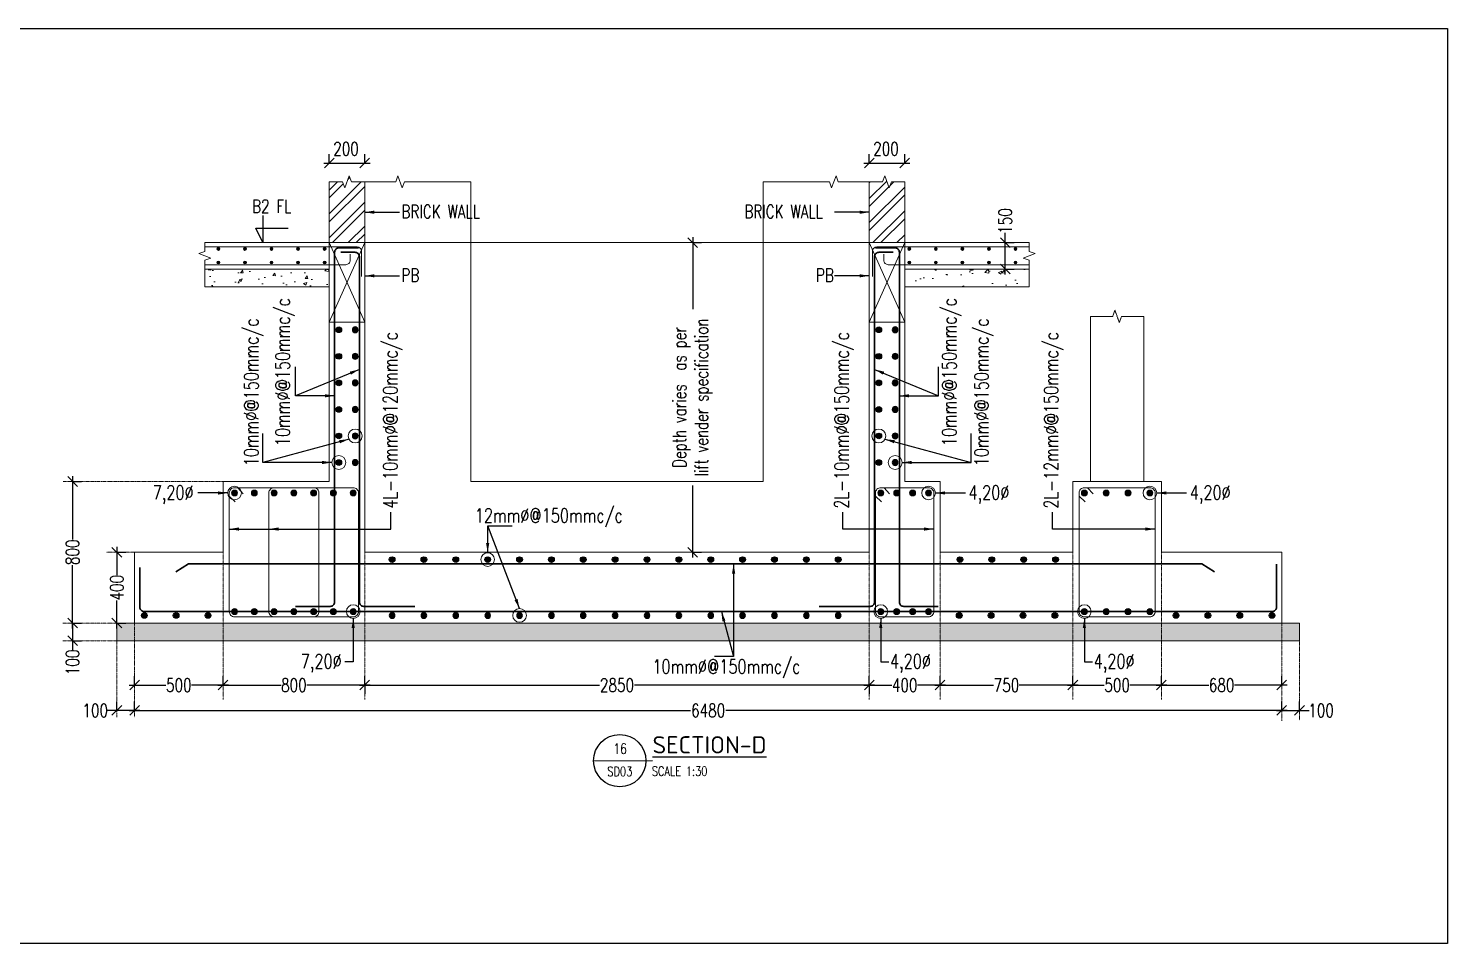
# Model space of a CAD drawing. Header units: millimetres. Extents: x -226110 to 125224, y -84 to 62581.
# Drawn here: x 95725 to 103741, y 22448 to 27619 of the extents above; entities that cross this region are included whole.
import ezdxf
from ezdxf.enums import TextEntityAlignment as Align

# ---------------------------------------------------------------- set-up
doc = ezdxf.new("R2010")
doc.units = ezdxf.units.MM
doc.linetypes.add('CENTER', pattern=[2, 1.25, -0.25, 0.25, -0.25])
doc.linetypes.add('HIDDEN', pattern=[0.375, 0.25, -0.125])
for name, color, linetype, lineweight in [('Geo-BOTM.VERT.DIR', 21, 'Continuous', 30), ('Geo-Dim  Sec & Plan', 250, 'Continuous', 25), ('Geo-Grid L', 250, 'CENTER', 13), ('Geo-Hiden Rein', 156, 'HIDDEN', 5), ('Geo-PCC-PATT', 8, 'Continuous', 9), ('Geo-Rein Bar', 21, 'Continuous', 30), ('Geo-Rein Bar Main', 21, 'Continuous', 30), ('Geo-Rein space B', 234, 'Continuous', 18), ('Geo-Sec Sml', 7, 'Continuous', 25), ('Geo-Section Line', 84, 'Continuous', 18), ('Geo-TEXT', 7, 'Continuous', 30)]:
    doc.layers.add(name, color=color, linetype=linetype, lineweight=lineweight)
doc.layers.add('Geo-Text 100', color=7, linetype='Continuous')
doc.layers.add('GEO-TITTLE HEAD', color=206, linetype='Continuous')
doc.styles.add('Geo T Arial', font='arial.ttf', dxfattribs={"width": 0.75})
doc.styles.add('Geo Txt Narr', font='simplex8.shx')
doc.styles.add('ISCOPEUR', font='isocpeur.ttf')
doc.styles.add('simplex', font='simplex.shx', dxfattribs={"width": 0.75})
doc.styles.get("Standard").update_dxf_attribs({"font": 'arial.ttf'})
doc.dimstyles.new('Geo1-30 Dim 100', dxfattribs={"dimtxt": 75, "dimasz": 55, "dimexe": 50, "dimexo": 0.2, "dimgap": 0.1, "dimtad": 0, "dimdec": 0, "dimdsep": 46, "dimtxsty": 'simplex', "dimblk": 'OBLIQUE', "dimcen": 5, "dimdle": 30, "dimclrd": 252, "dimclre": 252, "dimclrt": 34, "dimadec": 0, "dimazin": 0, "dimtfac": 1, "dimtdec": 0, "dimtmove": 0, "dimatfit": 3, "dimfxl": 100, "dimfxlon": 1, "dimlwd": -1, "dimlwe": -1, "dimarcsym": 0})
pattern_1 = [(50, (39509.65, 15847.42), (182.18467, -15.9391), [19.05, -209.55]), (355, (39509.65, 15847.42), (-35.2434, 191.05685), [15.24, -167.6406]), (100.45144, (39524.84, 15846.1), (146.94125, 175.11775), [16.19, -178.09024]), (46.1842, (39509.65, 15898.22), (271.07904, -42.0423), [28.575, -314.325]), (96.63556, (39532.24, 15894.72), (237.4041, 247.4261), [24.285, -267.1356]), (351.18415, (39509.65, 15898.22), (237.4041, 247.4261), [22.86, -251.4597]), (21, (39535.05, 15885.52), (151.6144, -102.2652), [19.05, -209.55]), (326, (39535.05, 15885.52), (61.80203, 184.18797), [15.24, -167.64]), (71.45144, (39547.69, 15877), (213.4164, 81.92277), [16.19, -178.08994]), (37.5, (39509.65, 15847.424), (3.0886, 84.55504), [0, -165.608, 0, -170.18, 0, -168.275]), (7.5, (39509.65, 15847.42), (66.81966, 100.18057), [0, -97.028, 0, -161.798, 0, -64.135]), (327.5, (39453.01, 15847.424), (135.590595, -5.728744), [0, -63.5, 0, -198.12, 0, -262.89]), (317.5, (39427.61, 15847.42), (148.12918, 25.4265), [0, -82.55, 0, -131.572, 0, -186.69])]
pattern_2 = [(45, (42022.06, 399.46), (-67.35192, 67.35192), []), (45, (42066.96, 399.46), (-67.35192, 67.35192), [])]

# ---------------------------------------------------------------- blocks, each defined once
blk = doc.blocks.new('*U40')
at = {"layer": 'Geo-BOTM.VERT.DIR', "lineweight": 25}
h = blk.add_hatch(color=256, dxfattribs=at)
h.dxf.hatch_style = 1
h.paths.add_polyline_path([(0.08, 0, 1), (-0.08, 0, 1)])
blk.add_circle((0, 0), 0.08, dxfattribs=at)
blk = doc.blocks.new('A$C25b5c20a')
at = {"layer": 'Geo-Hiden Rein', "linetype": 'Continuous'}
h = blk.add_hatch(color=256, dxfattribs=at)
h.dxf.hatch_style = 1
edge = h.paths.add_edge_path()
edge.add_arc((0, 0), 8.11, 0, 360)
blk.add_circle((0, 0), 8.11, dxfattribs=at)
blk = doc.blocks.new('_Oblique')
at = {"color": 0, "linetype": 'ByBlock', "lineweight": -2}
blk.add_line((-0.5, -0.5), (0.5, 0.5), dxfattribs=at)
blk = doc.blocks.new('*D545')
at = {"layer": 'Geo-Dim  Sec & Plan', "color": 252, "linetype": 'Continuous', "transparency": 16777216}
for p, q in [((96294.4, 23909), (96501.9, 23909)), ((96854.4, 23909), (96646.8, 23909))]:
    blk.add_line(p, q, dxfattribs=at)
at = {"layer": 'Geo-Dim  Sec & Plan', "color": 252, "transparency": 16777216}
for p, q in [((96324.4, 23909), (96324.4, 23959)), ((96824.4, 23909), (96824.4, 23959))]:
    blk.add_line(p, q, dxfattribs=at)
at = {"layer": 'Geo-Dim  Sec & Plan', "color": 252, "transparency": 16777216, "xscale": 55, "yscale": 55, "zscale": 55, "rotation": 180}
blk.add_blockref('_Oblique', (96324.4, 23909), dxfattribs=at)
at = {"layer": 'Geo-Dim  Sec & Plan', "color": 252, "transparency": 16777216, "xscale": 55, "yscale": 55, "zscale": 55}
blk.add_blockref('_Oblique', (96824.4, 23909), dxfattribs=at)
at = {"layer": 'Geo-Dim  Sec & Plan', "color": 34, "transparency": 16777216, "insert": (96574.4, 23909), "char_height": 75, "attachment_point": 5, "style": 'simplex'}
blk.add_mtext('500', dxfattribs=at)
blk = doc.blocks.new('*D546')
at = {"layer": 'Geo-Dim  Sec & Plan', "color": 252, "linetype": 'Continuous', "transparency": 16777216}
for p, q in [((97594.4, 23909), (98950.2, 23909)), ((100504.4, 23909), (99148.6, 23909))]:
    blk.add_line(p, q, dxfattribs=at)
at = {"layer": 'Geo-Dim  Sec & Plan', "color": 252, "transparency": 16777216}
for p, q in [((97624.4, 23909), (97624.4, 23859)), ((100474.4, 23909), (100474.4, 23859))]:
    blk.add_line(p, q, dxfattribs=at)
at = {"layer": 'Geo-Dim  Sec & Plan', "color": 252, "transparency": 16777216, "xscale": 55, "yscale": 55, "zscale": 55, "rotation": 180}
blk.add_blockref('_Oblique', (97624.4, 23909), dxfattribs=at)
at = {"layer": 'Geo-Dim  Sec & Plan', "color": 252, "transparency": 16777216, "xscale": 55, "yscale": 55, "zscale": 55}
blk.add_blockref('_Oblique', (100474.4, 23909), dxfattribs=at)
at = {"layer": 'Geo-Dim  Sec & Plan', "color": 34, "transparency": 16777216, "insert": (99049.4, 23909), "char_height": 75, "attachment_point": 5, "style": 'simplex'}
blk.add_mtext('2850', dxfattribs=at)
blk = doc.blocks.new('*D547')
at = {"layer": 'Geo-Dim  Sec & Plan', "color": 252, "linetype": 'Continuous', "transparency": 16777216}
for p, q in [((100844.4, 23909), (101176.9, 23909)), ((101654.4, 23909), (101321.8, 23909))]:
    blk.add_line(p, q, dxfattribs=at)
at = {"layer": 'Geo-Dim  Sec & Plan', "color": 252, "transparency": 16777216}
for p, q in [((100874.4, 23909), (100874.4, 23959)), ((101624.4, 23909), (101624.4, 23959))]:
    blk.add_line(p, q, dxfattribs=at)
at = {"layer": 'Geo-Dim  Sec & Plan', "color": 252, "transparency": 16777216, "xscale": 55, "yscale": 55, "zscale": 55, "rotation": 180}
blk.add_blockref('_Oblique', (100874.4, 23909), dxfattribs=at)
at = {"layer": 'Geo-Dim  Sec & Plan', "color": 252, "transparency": 16777216, "xscale": 55, "yscale": 55, "zscale": 55}
blk.add_blockref('_Oblique', (101624.4, 23909), dxfattribs=at)
at = {"layer": 'Geo-Dim  Sec & Plan', "color": 34, "transparency": 16777216, "insert": (101249.4, 23909), "char_height": 75, "attachment_point": 5, "style": 'simplex'}
blk.add_mtext('750', dxfattribs=at)
blk = doc.blocks.new('*D548')
at = {"layer": 'Geo-Dim  Sec & Plan', "color": 252, "transparency": 16777216}
for p, q in [((96224.4, 23765.7), (96224.4, 23815.7)), ((96324.4, 23765.7), (96324.4, 23815.7))]:
    blk.add_line(p, q, dxfattribs=at)
at = {"layer": 'Geo-Dim  Sec & Plan', "color": 252, "linetype": 'Continuous', "transparency": 16777216}
for p, q in [((96224.4, 23765.7), (96169.4, 23765.7)), ((96354.4, 23765.7), (96224.4, 23765.7))]:
    blk.add_line(p, q, dxfattribs=at)
at = {"layer": 'Geo-Dim  Sec & Plan', "color": 252, "transparency": 16777216, "xscale": 55, "yscale": 55, "zscale": 55, "rotation": 180}
blk.add_blockref('_Oblique', (96224.4, 23765.7), dxfattribs=at)
at = {"layer": 'Geo-Dim  Sec & Plan', "color": 252, "transparency": 16777216, "xscale": 55, "yscale": 55, "zscale": 55}
blk.add_blockref('_Oblique', (96324.4, 23765.7), dxfattribs=at)
at = {"layer": 'Geo-Dim  Sec & Plan', "color": 34, "transparency": 16777216, "insert": (96102.3, 23765.7), "char_height": 75, "attachment_point": 5, "style": 'simplex'}
blk.add_mtext('100', dxfattribs=at)
blk = doc.blocks.new('*D549')
at = {"layer": 'Geo-Dim  Sec & Plan', "color": 252, "transparency": 16777216}
for p, q in [((102804.4, 23765.9), (102804.4, 23815.9)), ((102904.4, 23765.9), (102904.4, 23815.9))]:
    blk.add_line(p, q, dxfattribs=at)
at = {"layer": 'Geo-Dim  Sec & Plan', "color": 252, "linetype": 'Continuous', "transparency": 16777216}
for p, q in [((102774.4, 23765.9), (102904.4, 23765.9)), ((102904.4, 23765.9), (102959.4, 23765.9))]:
    blk.add_line(p, q, dxfattribs=at)
at = {"layer": 'Geo-Dim  Sec & Plan', "color": 252, "transparency": 16777216, "xscale": 55, "yscale": 55, "zscale": 55, "rotation": 180}
blk.add_blockref('_Oblique', (102804.4, 23765.9), dxfattribs=at)
at = {"layer": 'Geo-Dim  Sec & Plan', "color": 252, "transparency": 16777216, "xscale": 55, "yscale": 55, "zscale": 55}
blk.add_blockref('_Oblique', (102904.4, 23765.9), dxfattribs=at)
at = {"layer": 'Geo-Dim  Sec & Plan', "color": 34, "transparency": 16777216, "insert": (103026.4, 23765.9), "char_height": 75, "attachment_point": 5, "style": 'simplex'}
blk.add_mtext('100', dxfattribs=at)
blk = doc.blocks.new('*D550')
at = {"layer": 'Geo-Dim  Sec & Plan', "color": 252, "transparency": 16777216}
for p, q in [((96324.4, 23765.7), (96324.4, 23815.7)), ((102804.4, 23765.7), (102804.4, 23815.7))]:
    blk.add_line(p, q, dxfattribs=at)
at = {"layer": 'Geo-Dim  Sec & Plan', "color": 252, "linetype": 'Continuous', "transparency": 16777216}
for p, q in [((96294.4, 23765.7), (99465.2, 23765.7)), ((102834.4, 23765.7), (99663.6, 23765.7))]:
    blk.add_line(p, q, dxfattribs=at)
at = {"layer": 'Geo-Dim  Sec & Plan', "color": 252, "transparency": 16777216, "xscale": 55, "yscale": 55, "zscale": 55, "rotation": 180}
blk.add_blockref('_Oblique', (96324.4, 23765.7), dxfattribs=at)
at = {"layer": 'Geo-Dim  Sec & Plan', "color": 252, "transparency": 16777216, "xscale": 55, "yscale": 55, "zscale": 55}
blk.add_blockref('_Oblique', (102804.4, 23765.7), dxfattribs=at)
at = {"layer": 'Geo-Dim  Sec & Plan', "color": 34, "transparency": 16777216, "insert": (99564.4, 23765.7), "char_height": 75, "attachment_point": 5, "style": 'simplex'}
blk.add_mtext('6480', dxfattribs=at)
blk = doc.blocks.new('*D551')
at = {"layer": 'Geo-Dim  Sec & Plan', "color": 252, "transparency": 16777216}
for p, q in [((95974.5, 24259.1), (96024.5, 24259.1)), ((95974.5, 24159.1), (96024.5, 24159.1))]:
    blk.add_line(p, q, dxfattribs=at)
at = {"layer": 'Geo-Dim  Sec & Plan', "color": 252, "linetype": 'Continuous', "transparency": 16777216}
for p, q in [((95974.5, 24259.1), (95974.5, 24129.1)), ((95974.5, 24159.1), (95974.5, 24104.1))]:
    blk.add_line(p, q, dxfattribs=at)
at = {"layer": 'Geo-Dim  Sec & Plan', "color": 252, "transparency": 16777216, "xscale": 55, "yscale": 55, "zscale": 55}
for p, rotation in [((95974.5, 24259.1), 90), ((95974.5, 24159.1), 270)]:
    blk.add_blockref('_Oblique', p, dxfattribs=dict(at, rotation=rotation))
at = {"layer": 'Geo-Dim  Sec & Plan', "color": 34, "transparency": 16777216, "insert": (95974.5, 24037), "char_height": 75, "attachment_point": 5, "rotation": 90, "style": 'simplex'}
blk.add_mtext('100', dxfattribs=at)
blk = doc.blocks.new('*D552')
at = {"layer": 'Geo-Dim  Sec & Plan', "color": 252, "linetype": 'Continuous', "transparency": 16777216}
for p, q in [((96224.4, 24689.1), (96224.4, 24531.5)), ((96224.4, 24229.1), (96224.4, 24386.7))]:
    blk.add_line(p, q, dxfattribs=at)
at = {"layer": 'Geo-Dim  Sec & Plan', "color": 252, "transparency": 16777216}
for p, q in [((96224.4, 24659.1), (96274.4, 24659.1)), ((96224.4, 24259.1), (96274.4, 24259.1))]:
    blk.add_line(p, q, dxfattribs=at)
at = {"layer": 'Geo-Dim  Sec & Plan', "color": 252, "transparency": 16777216, "xscale": 55, "yscale": 55, "zscale": 55}
for p, rotation in [((96224.4, 24659.1), 90), ((96224.4, 24259.1), 270)]:
    blk.add_blockref('_Oblique', p, dxfattribs=dict(at, rotation=rotation))
at = {"layer": 'Geo-Dim  Sec & Plan', "color": 34, "transparency": 16777216, "insert": (96224.4, 24459.1), "char_height": 75, "attachment_point": 5, "rotation": 90, "style": 'simplex'}
blk.add_mtext('400', dxfattribs=at)
blk = doc.blocks.new('*D553')
at = {"layer": 'Geo-Dim  Sec & Plan', "color": 252, "linetype": 'Continuous', "transparency": 16777216}
for p, q in [((99477, 26439.1), (99477, 26032.4)), ((99477, 24629.1), (99477, 25035.8))]:
    blk.add_line(p, q, dxfattribs=at)
at = {"layer": 'Geo-Dim  Sec & Plan', "color": 252, "transparency": 16777216}
for p, q in [((99477, 26409.1), (99527, 26409.1)), ((99477, 24659.1), (99527, 24659.1))]:
    blk.add_line(p, q, dxfattribs=at)
at = {"layer": 'Geo-Dim  Sec & Plan', "color": 252, "transparency": 16777216, "xscale": 55, "yscale": 55, "zscale": 55}
for p, rotation in [((99477, 26409.1), 90), ((99477, 24659.1), 270)]:
    blk.add_blockref('_Oblique', p, dxfattribs=dict(at, rotation=rotation))
at = {"layer": 'Geo-Dim  Sec & Plan', "color": 34, "transparency": 16777216, "insert": (99477, 25534.1), "char_height": 75, "attachment_point": 5, "rotation": 90, "style": 'simplex'}
blk.add_mtext('{\\C1;Depth varies  as per\\Plift vender specification}', dxfattribs=at)
blk = doc.blocks.new('*D554')
at = {"layer": 'Geo-Dim  Sec & Plan', "color": 252, "linetype": 'Continuous', "transparency": 16777216}
for p, q in [((96794.4, 23909), (97151.9, 23909)), ((97654.4, 23909), (97296.8, 23909))]:
    blk.add_line(p, q, dxfattribs=at)
at = {"layer": 'Geo-Dim  Sec & Plan', "color": 252, "transparency": 16777216}
for p, q in [((96824.4, 23909), (96824.4, 23959)), ((97624.4, 23909), (97624.4, 23959))]:
    blk.add_line(p, q, dxfattribs=at)
at = {"layer": 'Geo-Dim  Sec & Plan', "color": 252, "transparency": 16777216, "xscale": 55, "yscale": 55, "zscale": 55, "rotation": 180}
blk.add_blockref('_Oblique', (96824.4, 23909), dxfattribs=at)
at = {"layer": 'Geo-Dim  Sec & Plan', "color": 252, "transparency": 16777216, "xscale": 55, "yscale": 55, "zscale": 55}
blk.add_blockref('_Oblique', (97624.4, 23909), dxfattribs=at)
at = {"layer": 'Geo-Dim  Sec & Plan', "color": 34, "transparency": 16777216, "insert": (97224.4, 23909), "char_height": 75, "attachment_point": 5, "style": 'simplex'}
blk.add_mtext('800', dxfattribs=at)
blk = doc.blocks.new('*D555')
at = {"layer": 'Geo-Dim  Sec & Plan', "color": 252, "linetype": 'Continuous', "transparency": 16777216}
for p, q in [((100444.4, 23909), (100601.9, 23909)), ((100904.4, 23909), (100746.8, 23909))]:
    blk.add_line(p, q, dxfattribs=at)
at = {"layer": 'Geo-Dim  Sec & Plan', "color": 252, "transparency": 16777216}
for p, q in [((100474.4, 23909), (100474.4, 23959)), ((100874.4, 23909), (100874.4, 23959))]:
    blk.add_line(p, q, dxfattribs=at)
at = {"layer": 'Geo-Dim  Sec & Plan', "color": 252, "transparency": 16777216, "xscale": 55, "yscale": 55, "zscale": 55, "rotation": 180}
blk.add_blockref('_Oblique', (100474.4, 23909), dxfattribs=at)
at = {"layer": 'Geo-Dim  Sec & Plan', "color": 252, "transparency": 16777216, "xscale": 55, "yscale": 55, "zscale": 55}
blk.add_blockref('_Oblique', (100874.4, 23909), dxfattribs=at)
at = {"layer": 'Geo-Dim  Sec & Plan', "color": 34, "transparency": 16777216, "insert": (100674.4, 23909), "char_height": 75, "attachment_point": 5, "style": 'simplex'}
blk.add_mtext('400', dxfattribs=at)
blk = doc.blocks.new('*D556')
at = {"layer": 'Geo-Dim  Sec & Plan', "color": 252, "linetype": 'Continuous', "transparency": 16777216}
for p, q in [((95974.5, 25089.1), (95974.5, 24731.5)), ((95974.5, 24229.1), (95974.5, 24586.7))]:
    blk.add_line(p, q, dxfattribs=at)
at = {"layer": 'Geo-Dim  Sec & Plan', "color": 252, "transparency": 16777216}
for p, q in [((95974.5, 25059.1), (96024.5, 25059.1)), ((95974.5, 24259.1), (96024.5, 24259.1))]:
    blk.add_line(p, q, dxfattribs=at)
at = {"layer": 'Geo-Dim  Sec & Plan', "color": 252, "transparency": 16777216, "xscale": 55, "yscale": 55, "zscale": 55}
for p, rotation in [((95974.5, 25059.1), 90), ((95974.5, 24259.1), 270)]:
    blk.add_blockref('_Oblique', p, dxfattribs=dict(at, rotation=rotation))
at = {"layer": 'Geo-Dim  Sec & Plan', "color": 34, "transparency": 16777216, "insert": (95974.5, 24659.1), "char_height": 75, "attachment_point": 5, "rotation": 90, "style": 'simplex'}
blk.add_mtext('800', dxfattribs=at)
blk = doc.blocks.new('A$C65e3057c')
at = {"layer": 'Geo-Rein space B'}
h = blk.add_hatch(color=256, dxfattribs=at)
h.dxf.hatch_style = 1
edge = h.paths.add_edge_path()
edge.add_arc((0, 0), 16.9, 0, 360)
blk.add_circle((0, 0), 16.9, dxfattribs=at)
blk = doc.blocks.new('*U543')
blk.add_blockref('A$C65e3057c', (0, 0))
blk = doc.blocks.new('*U544')
at = {"color": 0, "linetype": 'ByBlock', "lineweight": -2, "transparency": 16777216}
for p in [(62605.5, 24364.3), (62717.1, 24364.3), (62828.8, 24364.3), (62940.5, 24364.3), (63052.1, 24364.3), (63163.8, 24364.3), (63275.5, 24364.3), (62605.5, 23694.3), (62717.1, 23694.3), (62828.8, 23694.3), (62940.5, 23694.3), (63052.1, 23694.3), (63163.8, 23694.3), (63275.5, 23694.3)]:
    blk.add_blockref('*U543', p, dxfattribs=at)
blk = doc.blocks.new('*U541')
at = {"rotation": 180.0000000000023}
blk.add_blockref('A$C65e3057c', (0, 0), dxfattribs=at)
blk = doc.blocks.new('*U542')
at = {"color": 0, "linetype": 'ByBlock', "lineweight": -2, "transparency": 16777216, "rotation": 180}
for p in [(64630.1, 24364.3), (64720.1, 24364.3), (64810.1, 24364.3), (64900.1, 24364.3), (64630.1, 23694.3), (64720.1, 23694.3), (64810.1, 23694.3), (64900.1, 23694.3)]:
    blk.add_blockref('*U541', p, dxfattribs=at)
blk = doc.blocks.new('*U558')
blk.add_blockref('A$C65e3057c', (0, 0))
blk = doc.blocks.new('*U559')
at = {"color": 0, "linetype": 'ByBlock', "lineweight": -2, "transparency": 16777216}
for p in [(57367.3, 25628.3), (57490.6, 25628.3), (57614, 25628.3), (57737.3, 25628.3), (57367.3, 24958.3), (57490.6, 24958.3), (57614, 24958.3), (57737.3, 24958.3)]:
    blk.add_blockref('*U558', p, dxfattribs=at)
blk = doc.blocks.new('GEO TITLE HEAD NAME')
at = {"layer": 'GEO-TITTLE HEAD'}
blk.add_line((-11.2, -0.15), (-0.11, -0.09), dxfattribs=at)
blk.add_circle((-6.27, -0.15), 4.93, dxfattribs=at)
at = {"layer": 'Geo-Sec Sml', "lineweight": 18, "ltscale": 0.1, "style": 'Geo T Arial'}
blk.add_attdef('WALL_SECTION', text='', height=3, dxfattribs=at).set_placement((-6.38, 3.46), align=Align.MIDDLE)
at = {"layer": 'Geo-Sec Sml', "color": 84, "style": 'Geo Txt Narr'}
blk.add_attdef('DRAWING-REF', text='', height=2.5, dxfattribs=at).set_placement((-6.38, -2.37), align=Align.MIDDLE)
at = {"layer": 'Geo-TEXT', "style": 'Geo T Arial'}
blk.add_attdef('%%ULAYOUT', (-0.1, 1.21), '', height=4, dxfattribs=at)
at = {"layer": 'Geo-TEXT'}
blk.add_attdef('SCALE', (-0.24, -3.03), '', height=2, dxfattribs=at)
blk = doc.blocks.new('*D561')
at = {"layer": 'Geo-Dim  Sec & Plan', "color": 252, "linetype": 'Continuous', "transparency": 16777216}
for p, q in [((101242.6, 26409.1), (101242.6, 26464.1)), ((101242.6, 26229.1), (101242.6, 26409.1))]:
    blk.add_line(p, q, dxfattribs=at)
at = {"layer": 'Geo-Dim  Sec & Plan', "color": 252, "transparency": 16777216}
for p, q in [((101242.6, 26409.1), (101292.6, 26409.1)), ((101242.6, 26259.1), (101292.6, 26259.1))]:
    blk.add_line(p, q, dxfattribs=at)
at = {"layer": 'Geo-Dim  Sec & Plan', "color": 252, "transparency": 16777216, "xscale": 55, "yscale": 55, "zscale": 55}
for p, rotation in [((101242.6, 26409.1), 90), ((101242.6, 26259.1), 270)]:
    blk.add_blockref('_Oblique', p, dxfattribs=dict(at, rotation=rotation))
at = {"layer": 'Geo-Dim  Sec & Plan', "color": 34, "transparency": 16777216, "insert": (101242.6, 26531.2), "char_height": 75, "attachment_point": 5, "rotation": 90, "style": 'simplex'}
blk.add_mtext('150', dxfattribs=at)
blk = doc.blocks.new('*D579')
at = {"layer": 'Geo-Dim  Sec & Plan', "color": 252, "linetype": 'Continuous', "transparency": 16777216}
blk.add_line((97394.4, 26858.1), (97654.4, 26858.1), dxfattribs=at)
at = {"layer": 'Geo-Dim  Sec & Plan', "color": 252, "transparency": 16777216}
for p, q in [((97424.4, 26858.1), (97424.4, 26908.1)), ((97624.4, 26858.1), (97624.4, 26908.1))]:
    blk.add_line(p, q, dxfattribs=at)
at = {"layer": 'Geo-Dim  Sec & Plan', "color": 252, "transparency": 16777216, "xscale": 55, "yscale": 55, "zscale": 55, "rotation": 180}
blk.add_blockref('_Oblique', (97424.4, 26858.1), dxfattribs=at)
at = {"layer": 'Geo-Dim  Sec & Plan', "color": 252, "transparency": 16777216, "xscale": 55, "yscale": 55, "zscale": 55}
blk.add_blockref('_Oblique', (97624.4, 26858.1), dxfattribs=at)
at = {"layer": 'Geo-Dim  Sec & Plan', "color": 34, "transparency": 16777216, "insert": (97518.9, 26939.2), "char_height": 75, "attachment_point": 5, "style": 'simplex'}
blk.add_mtext('200', dxfattribs=at)
blk = doc.blocks.new('*D580')
at = {"layer": 'Geo-Dim  Sec & Plan', "color": 252, "linetype": 'Continuous', "transparency": 16777216}
blk.add_line((100444.4, 26858.1), (100704.4, 26858.1), dxfattribs=at)
at = {"layer": 'Geo-Dim  Sec & Plan', "color": 252, "transparency": 16777216}
for p, q in [((100474.4, 26858.1), (100474.4, 26908.1)), ((100674.4, 26858.1), (100674.4, 26908.1))]:
    blk.add_line(p, q, dxfattribs=at)
at = {"layer": 'Geo-Dim  Sec & Plan', "color": 252, "transparency": 16777216, "xscale": 55, "yscale": 55, "zscale": 55, "rotation": 180}
blk.add_blockref('_Oblique', (100474.4, 26858.1), dxfattribs=at)
at = {"layer": 'Geo-Dim  Sec & Plan', "color": 252, "transparency": 16777216, "xscale": 55, "yscale": 55, "zscale": 55}
blk.add_blockref('_Oblique', (100674.4, 26858.1), dxfattribs=at)
at = {"layer": 'Geo-Dim  Sec & Plan', "color": 34, "transparency": 16777216, "insert": (100568.9, 26939.2), "char_height": 75, "attachment_point": 5, "style": 'simplex'}
blk.add_mtext('200', dxfattribs=at)
blk = doc.blocks.new('*D695')
at = {"layer": 'Geo-Dim  Sec & Plan', "color": 252, "linetype": 'Continuous', "transparency": 16777216}
for p, q in [((101594.4, 23909), (101801.9, 23909)), ((102154.4, 23909), (101946.8, 23909))]:
    blk.add_line(p, q, dxfattribs=at)
at = {"layer": 'Geo-Dim  Sec & Plan', "color": 252, "transparency": 16777216}
for p, q in [((101624.4, 23909), (101624.4, 23959)), ((102124.4, 23909), (102124.4, 23959))]:
    blk.add_line(p, q, dxfattribs=at)
at = {"layer": 'Geo-Dim  Sec & Plan', "color": 252, "transparency": 16777216, "xscale": 55, "yscale": 55, "zscale": 55, "rotation": 180}
blk.add_blockref('_Oblique', (101624.4, 23909), dxfattribs=at)
at = {"layer": 'Geo-Dim  Sec & Plan', "color": 252, "transparency": 16777216, "xscale": 55, "yscale": 55, "zscale": 55}
blk.add_blockref('_Oblique', (102124.4, 23909), dxfattribs=at)
at = {"layer": 'Geo-Dim  Sec & Plan', "color": 34, "transparency": 16777216, "insert": (101874.4, 23909), "char_height": 75, "attachment_point": 5, "style": 'simplex'}
blk.add_mtext('500', dxfattribs=at)
blk = doc.blocks.new('*D696')
at = {"layer": 'Geo-Dim  Sec & Plan', "color": 252, "linetype": 'Continuous', "transparency": 16777216}
for p, q in [((102094.4, 23909), (102391.9, 23909)), ((102834.4, 23909), (102536.8, 23909))]:
    blk.add_line(p, q, dxfattribs=at)
at = {"layer": 'Geo-Dim  Sec & Plan', "color": 252, "transparency": 16777216}
for p, q in [((102124.4, 23909), (102124.4, 23959)), ((102804.4, 23909), (102804.4, 23959))]:
    blk.add_line(p, q, dxfattribs=at)
at = {"layer": 'Geo-Dim  Sec & Plan', "color": 252, "transparency": 16777216, "xscale": 55, "yscale": 55, "zscale": 55, "rotation": 180}
blk.add_blockref('_Oblique', (102124.4, 23909), dxfattribs=at)
at = {"layer": 'Geo-Dim  Sec & Plan', "color": 252, "transparency": 16777216, "xscale": 55, "yscale": 55, "zscale": 55}
blk.add_blockref('_Oblique', (102804.4, 23909), dxfattribs=at)
at = {"layer": 'Geo-Dim  Sec & Plan', "color": 34, "transparency": 16777216, "insert": (102464.4, 23909), "char_height": 75, "attachment_point": 5, "style": 'simplex'}
blk.add_mtext('680', dxfattribs=at)

msp = doc.modelspace()

# ---------------------------------------------------------------- hatches: boundary and pattern name
at = {"transparency": 33554610}
h = msp.add_hatch(dxfattribs=at)
h.set_pattern_fill('ANSI32', color=8, scale=10)
h.set_pattern_definition(pattern_2)
h.paths.add_polyline_path([(97424.4, 26409.1), (97424.4, 26751.8), (97499.4, 26751.8), (97511.9, 26717.4), (97536.9, 26786.1), (97549.4, 26751.8), (97624.4, 26751.8), (97624.4, 26409.1)])
h = msp.add_hatch(dxfattribs=at)
h.set_pattern_fill('ANSI32', color=8, scale=10)
h.set_pattern_definition(pattern_2)
h.paths.add_polyline_path([(100674.4, 26409.1), (100674.4, 26751.8), (100599.4, 26751.8), (100586.9, 26717.4), (100561.9, 26786.1), (100549.4, 26751.8), (100474.4, 26751.8), (100474.4, 26409.1)])
at = {"layer": 'Geo-PCC-PATT'}
h = msp.add_hatch(dxfattribs=at)
h.set_pattern_fill('AR-CONC', color=256)
h.set_pattern_definition(pattern_1)
h.paths.add_polyline_path([(96721.3, 26259.1), (97424.4, 26259.1), (97424.4, 26159.1), (96721.3, 26159.1)])
h = msp.add_hatch(dxfattribs=at)
h.set_pattern_fill('AR-CONC', color=256)
h.set_pattern_definition(pattern_1)
h.paths.add_polyline_path([(101377.4, 26259.1), (100674.4, 26259.1), (100674.4, 26159.1), (101377.4, 26159.1)])
h = msp.add_hatch(dxfattribs=at)
h.set_pattern_fill('AR-CONC', color=256)
h.set_pattern_definition([(50, (39774.82, 13847.42), (182.18467, -15.9391), [19.05, -209.55]), (355, (39774.82, 13847.42), (-35.2434, 191.05685), [15.24, -167.6406]), (100.45144, (39790, 13846.1), (146.94125, 175.11775), [16.19, -178.09024]), (46.1842, (39774.82, 13898.22), (271.07904, -42.0423), [28.575, -314.325]), (96.63556, (39797.4, 13894.72), (237.4041, 247.4261), [24.285, -267.1356]), (351.18415, (39774.82, 13898.22), (237.4041, 247.4261), [22.86, -251.4597]), (21, (39800.22, 13885.52), (151.6144, -102.2652), [19.05, -209.55]), (326, (39800.22, 13885.52), (61.80203, 184.18797), [15.24, -167.64]), (71.45144, (39812.85, 13877), (213.4164, 81.92277), [16.19, -178.08994]), (37.5, (39774.82, 13847.424), (3.0886, 84.55504), [0, -165.608, 0, -170.18, 0, -168.275]), (7.5, (39774.82, 13847.42), (66.81966, 100.18057), [0, -97.028, 0, -161.798, 0, -64.135]), (327.5, (39718.18, 13847.424), (135.590595, -5.728744), [0, -63.5, 0, -198.12, 0, -262.89]), (317.5, (39692.78, 13847.42), (148.12918, 25.4265), [0, -82.55, 0, -131.572, 0, -186.69])])
h.paths.add_polyline_path([(96224.4, 24259.1), (102904.4, 24259.1), (102904.4, 24159.1), (96224.4, 24159.1)])

# ---------------------------------------------------------------- linework, layer by layer
msp.add_lwpolyline([(80516.1, 27619.1), (103741.2, 27619.1), (103741.2, 22448.1), (80516.1, 22448.1)], close=True)
at = {"color": 1}
msp.add_lwpolyline([(97049, 26562), (97049, 26409.1), (97008.6, 26491), (97192.9, 26491)], dxfattribs=at)
at = {"layer": 'Geo-Grid L'}
for p, q in [((96824.4, 24659.1), (96824.4, 23828)), ((97624.4, 24659.1), (97624.4, 23828)), ((100474.4, 24659.1), (100474.4, 23828)), ((100874.4, 24659.1), (100874.4, 23828)), ((101624.4, 24659.1), (101624.4, 23828)), ((102124.4, 24659.1), (102124.4, 23828))]:
    msp.add_line(p, q, dxfattribs=at)
for points in [[(96824.4, 25059.1), (95921.1, 25059.1)], [(96324.4, 24659.1), (96165.4, 24659.1)], [(96224.4, 24259.1), (95919.1, 24259.1)], [(96324.4, 23727), (96324.4, 24259.1)], [(102804.4, 23707.5), (102804.4, 24259.1)], [(96224.4, 24159.1), (95919.1, 24159.1)], [(96224.4, 23727.6), (96224.4, 24159.1)], [(102904.4, 23710.1), (102904.4, 24159.1)]]:
    msp.add_lwpolyline(points, dxfattribs=at)
at = {"layer": 'Geo-Hiden Rein', "linetype": 'Continuous'}
for points in [[(96721.3, 26384.1), (97581.8, 26384.1, -0.414214), (97606.8, 26359.1), (97606.8, 26216.4)], [(101377.4, 26384.1), (100517, 26384.1, 0.414214), (100492, 26359.1), (100492, 26216.4)], [(96721.3, 26284.1), (97517.3, 26284.1, 0.414214), (97542.3, 26309.1), (97542.3, 26342.8)], [(101377.4, 26284.1), (100581.4, 26284.1, -0.414214), (100556.4, 26309.1), (100556.4, 26342.8)]]:
    msp.add_lwpolyline(points, format="xyb", dxfattribs=at)
at = {"layer": 'Geo-Rein Bar', "lineweight": 30}
for points in [[(97234.2, 24353.3), (97429.4, 24353.3, 0.414214), (97454.4, 24378.3), (97454.4, 26354.1, -0.414214), (97479.4, 26379.1), (97588.9, 26379.1)], [(100864.5, 24353.3), (100669.4, 24353.3, -0.414214), (100644.4, 24378.3), (100644.4, 26354.1, 0.414214), (100619.4, 26379.1), (100509.8, 26379.1)], [(97907.5, 24353.3), (97619.4, 24353.3, -0.414214), (97594.4, 24378.3), (97594.4, 26329.1, 0.414214), (97569.4, 26354.1), (97488.7, 26354.1)], [(100191.3, 24353.3), (100479.4, 24353.3, 0.414214), (100504.4, 24378.3), (100504.4, 26329.1, -0.414214), (100529.4, 26354.1), (100610.1, 26354.1)], [(96354.4, 24572.8), (96354.4, 24348.9, 0.414214), (96379.4, 24323.9), (102749.4, 24323.9, 0.414214), (102774.4, 24348.9), (102774.4, 24592.7)]]:
    msp.add_lwpolyline(points, format="xyb", dxfattribs=at)
msp.add_lwpolyline([(102424.1, 24548.4), (102352.3, 24594.1), (96630, 24594.1), (96558.2, 24548.4)], dxfattribs=at)
at = {"layer": 'Geo-Rein space B'}
for points in [[(96889.4, 25024.1), (97559.4, 25024.1, -0.414214), (97589.4, 24994.1), (97589.4, 24324.1, -0.414214), (97559.4, 24294.1), (96889.4, 24294.1, -0.414214), (96859.4, 24324.1), (96859.4, 24994.1, -0.414214)], [(97112.7, 25024.1), (97336, 25024.1, -0.414214), (97366, 24994.1), (97366, 24324.1, -0.414214), (97336, 24294.1), (97112.7, 24294.1, -0.414214), (97082.7, 24324.1), (97082.7, 24994.1, -0.414214)], [(100539.3, 25024.1), (100809.4, 25024.1, -0.414214), (100839.4, 24994.1), (100839.4, 24324.1, -0.414214), (100809.4, 24294.1), (100539.3, 24294.1, -0.414214), (100509.3, 24324.1), (100509.3, 24994.1, -0.414214)], [(101689.4, 25024.1), (102059.4, 25024.1, -0.414214), (102089.4, 24994.1), (102089.4, 24324.1, -0.414214), (102059.4, 24294.1), (101689.4, 24294.1, -0.414214), (101659.4, 24324.1), (101659.4, 24994.1, -0.414214)]]:
    msp.add_lwpolyline(points, format="xyb", close=True, dxfattribs=at)
for points in [[(96897.4, 25024.1), (96907.7, 25024.1), (96938.4, 24990)], [(100547.4, 25024.1), (100557.7, 25024.1), (100588.4, 24990)], [(101697.4, 25024.1), (101707.7, 25024.1), (101738.4, 24990)], [(96859.4, 24986), (96859.4, 24975.8), (96893.5, 24945)], [(100509.3, 24986), (100509.3, 24975.8), (100543.4, 24945)], [(101659.4, 24986), (101659.4, 24975.8), (101693.5, 24945)]]:
    msp.add_lwpolyline(points, dxfattribs=at)
at = {"layer": 'Geo-Section Line'}
for p, q in [((96721.3, 26409.1), (97624.4, 26409.1)), ((101377.4, 26409.1), (100474.4, 26409.1)), ((101624.4, 25059.1), (102124.4, 25059.1)), ((101624.4, 25059.1), (101624.4, 24659.1)), ((102124.4, 25059.1), (102124.4, 24659.1))]:
    msp.add_line(p, q, dxfattribs=at)
at = {"layer": 'Geo-Section Line', "color": 78}
msp.add_line((98224.4, 25059.1), (99874.4, 25059.1), dxfattribs=at)
at = {"layer": 'Geo-Section Line'}
for points in [[(97424.4, 26409.1), (97424.4, 26751.8), (97499.4, 26751.8), (97511.9, 26717.4), (97536.9, 26786.1), (97549.4, 26751.8), (97624.4, 26751.8), (97624.4, 26409.1)], [(100674.4, 26409.1), (100674.4, 26751.8), (100599.4, 26751.8), (100586.9, 26717.4), (100561.9, 26786.1), (100549.4, 26751.8), (100474.4, 26751.8), (100474.4, 26409.1)], [(97424.4, 26409.1), (97624.4, 26409.1), (97624.4, 25959.1), (97424.4, 25959.1)], [(100474.4, 26409.1), (100674.4, 26409.1), (100674.4, 25959.1), (100474.4, 25959.1)], [(96721.3, 26259.1), (97424.4, 26259.1), (97424.4, 26159.1), (96721.3, 26159.1)], [(101377.4, 26259.1), (100674.4, 26259.1), (100674.4, 26159.1), (101377.4, 26159.1)], [(96224.4, 24259.1), (102904.4, 24259.1), (102904.4, 24159.1), (96224.4, 24159.1)]]:
    msp.add_lwpolyline(points, close=True, dxfattribs=at)
at = {"layer": 'Geo-Section Line', "color": 78}
for points in [[(98224.4, 26751.8), (97849.4, 26751.8), (97836.9, 26717.4), (97811.9, 26786.1), (97799.4, 26751.8), (97624.4, 26751.8)], [(99874.4, 26751.8), (100249.4, 26751.8), (100261.9, 26717.4), (100286.9, 26786.1), (100299.4, 26751.8), (100474.4, 26751.8)], [(98224.4, 26751.8), (98224.4, 25059.1)], [(99874.4, 26751.8), (99874.4, 25059.1)], [(98224.4, 26409.1), (99874.4, 26409.1)]]:
    msp.add_lwpolyline(points, dxfattribs=at)
at = {"layer": 'Geo-Section Line'}
for points in [[(96721.3, 26409.1), (96721.3, 26359.1), (96687, 26346.6), (96755.7, 26321.6), (96721.3, 26309.1), (96721.3, 26259.1)], [(97624.4, 26409.1), (97424.4, 25959.1)], [(97424.4, 26409.1), (97624.4, 25959.1)], [(100474.4, 26409.1), (100474.4, 24659.1), (97624.4, 24659.1), (97624.4, 25059.1), (97624.4, 26409.1)], [(100674.4, 26409.1), (100474.4, 25959.1)], [(100474.4, 26409.1), (100674.4, 25959.1)], [(101377.4, 26409.1), (101377.4, 26359.1), (101411.7, 26346.6), (101343.1, 26321.6), (101377.4, 26309.1), (101377.4, 26259.1)], [(97424.4, 26259.1), (97424.4, 25059.1), (96824.4, 25059.1), (96824.4, 24659.1), (96324.4, 24659.1), (96324.4, 24259.1)], [(100674.4, 26259.1), (100674.4, 25059.1), (100874.4, 25059.1)], [(101624.4, 24659.1), (100874.4, 24659.1), (100874.4, 25059.1), (100774.4, 25059.1)], [(102804.4, 24259.1), (102804.4, 24659.1), (102124.4, 24659.1)]]:
    msp.add_lwpolyline(points, dxfattribs=at)
at = {"layer": 'Geo-Section Line', "color": 78, "linetype": 'HIDDEN', "ltscale": 10}
for points in [[(97624.4, 26409.1), (98224.4, 26409.1)], [(99874.4, 26409.1), (100474.4, 26409.1)]]:
    msp.add_lwpolyline(points, dxfattribs=at)
msp.add_lwpolyline([(102024.4, 25059.1), (102024.4, 25991.9), (101899.4, 25991.9), (101886.9, 25957.5), (101861.9, 26026.2), (101849.4, 25991.9), (101724.4, 25991.9), (101724.4, 25059.1)], close=True, dxfattribs=at)
at = {"layer": 'Geo-Section Line'}
for centre, radius in [((97570.6, 25316.2), 39.3), ((100528.1, 25316.2), 39.3), ((97478.1, 25166.2), 39.3), ((100620.6, 25166.2), 39.3), ((96889.4, 24994.1), 38.6), ((100809.4, 24994.1), 38.6), ((102059.4, 24994.1), 38.6), ((98319, 24617.7), 38.6), ((97559.4, 24324.1), 38.6), ((98499, 24302), 38.6), ((100539.3, 24324.1), 38.6), ((101689.4, 24324.1), 38.6)]:
    msp.add_circle(centre, radius, dxfattribs=at)

# ---------------------------------------------------------------- block references
for name, p in [('A$C25b5c20a', (96798.2, 26373)), ('A$C25b5c20a', (96948.2, 26373)), ('A$C25b5c20a', (97098.2, 26373)), ('A$C25b5c20a', (97248.2, 26373)), ('A$C25b5c20a', (97398.2, 26373)), ('A$C25b5c20a', (96798.2, 26296.1)), ('A$C25b5c20a', (96948.2, 26296.1)), ('A$C25b5c20a', (97098.2, 26296.1)), ('A$C25b5c20a', (97248.2, 26296.1)), ('A$C25b5c20a', (97398.2, 26296.1)), ('*U544', (34283.9, 629.8)), ('*U542', (35909.3, 629.8)), ('*U559', (44322.1, -634.2))]:
    msp.add_blockref(name, p)
at = {"xscale": -1}
for p in [(100700.5, 26373), (100850.5, 26373), (101000.5, 26373), (101150.5, 26373), (101300.5, 26373), (100700.5, 26296.1), (100850.5, 26296.1), (101000.5, 26296.1), (101150.5, 26296.1), (101300.5, 26296.1)]:
    msp.add_blockref('A$C25b5c20a', p, dxfattribs=at)
at = {"layer": 'Geo-Rein Bar Main', "yscale": 200, "zscale": 200}
for p, xscale, rotation in [((97478.1, 25916.2), 200, 270), ((97570.6, 25916.2), -200, 90), ((100528.1, 25916.2), 200, 270), ((100620.6, 25916.2), -200, 90), ((97478.1, 25766.2), 200, 270), ((97570.6, 25766.2), -200, 90), ((100528.1, 25766.2), 200, 270), ((100620.6, 25766.2), -200, 90), ((97478.1, 25616.2), 200, 270), ((97570.6, 25616.2), -200, 90), ((100528.1, 25616.2), 200, 270), ((100620.6, 25616.2), -200, 90), ((97478.1, 25466.2), 200, 270), ((97570.6, 25466.2), -200, 90), ((100528.1, 25466.2), 200, 270), ((100620.6, 25466.2), -200, 90), ((97478.1, 25316.2), 200, 270), ((97570.6, 25316.2), -200, 90), ((100528.1, 25316.2), 200, 270), ((100620.6, 25316.2), -200, 90), ((97478.1, 25166.2), 200, 270), ((97570.6, 25166.2), -200, 90), ((100528.1, 25166.2), 200, 270), ((100620.6, 25166.2), -200, 90), ((97779, 24617.7), 200, 270), ((97959, 24617.7), 200, 270), ((98139, 24617.7), 200, 270), ((98319, 24617.7), 200, 270), ((98499, 24617.7), 200, 270), ((98679, 24617.7), 200, 270), ((98859, 24617.7), 200, 270), ((99039, 24617.7), 200, 270), ((99219, 24617.7), 200, 270), ((99399, 24617.7), 200, 270), ((99579, 24617.7), 200, 270), ((99759, 24617.7), 200, 270), ((99939, 24617.7), 200, 270), ((100119, 24617.7), 200, 270), ((100299, 24617.7), 200, 270), ((100986.7, 24617.7), 200, 270), ((101166.7, 24617.7), 200, 270), ((101346.7, 24617.7), 200, 270), ((101526.7, 24617.7), 200, 270), ((96379.4, 24302), 200, 90), ((96559.4, 24302), 200, 90), ((96739.4, 24302), 200, 90), ((97779, 24302), -200, 270), ((97959, 24302), -200, 270), ((98139, 24302), -200, 270), ((98319, 24302), -200, 270), ((98499, 24302), -200, 270), ((98679, 24302), -200, 270), ((98859, 24302), -200, 270), ((99039, 24302), -200, 270), ((99219, 24302), -200, 270), ((99399, 24302), -200, 270), ((99579, 24302), -200, 270), ((99759, 24302), -200, 270), ((99939, 24302), -200, 270), ((100119, 24302), -200, 270), ((100299, 24302), -200, 270), ((100982.7, 24302), 200, 90.00000000000001), ((101162.7, 24302), 200, 90.00000000000001), ((101342.7, 24302), 200, 90.00000000000001), ((101522.7, 24302), 200, 90.00000000000001), ((102207, 24302), 200, 90.00000000000001), ((102387, 24302), 200, 90.00000000000001), ((102567, 24302), 200, 90.00000000000001), ((102749.4, 24302), 200, 90.00000000000001)]:
    msp.add_blockref('*U40', p, dxfattribs=dict(at, xscale=xscale, rotation=rotation))
at = {"layer": 'GEO-TITTLE HEAD'}
ref = msp.add_blockref('GEO TITLE HEAD NAME', (99253.2, 23486.2), dxfattribs=dict(at, xscale=30, yscale=30, zscale=30))
ref.add_attrib('%%ULAYOUT', '%%uSECTION-D', (99250.3, 23522.5), dxfattribs={"color": 7, "ltscale": 0.5, "height": 97.5, "style": 'ISCOPEUR'})
ref.add_attrib('SCALE', 'SCALE 1:30', (99246, 23395.4), dxfattribs={"color": 7, "ltscale": 0.5, "height": 54, "style": 'simplex', "width": 0.75})
ref.add_attrib('DRAWING-REF', 'SD03', dxfattribs={"color": 1, "ltscale": 0.5, "height": 54, "style": 'simplex', "width": 0.75}).set_placement((99065.5, 23420.8), align=Align.MIDDLE)
ref.add_attrib('WALL_SECTION', '16', (99028.6, 23519.5), dxfattribs={"color": 1, "lineweight": 18, "ltscale": 0.1, "height": 60, "style": 'simplex', "width": 0.75})

# ---------------------------------------------------------------- texts
at = {"layer": 'Geo-Text 100', "style": 'simplex', "width": 0.75}
for s, height, p in [('B2 FL', 75, (96988.2, 26576.3)), ('BRICK WALL', 75, (97831.7, 26546.4)), ('BRICK WALL', 75, (99768.8, 26546.4)), ('PB', 75, (97831.7, 26187.1)), ('PB', 75, (100173.3, 26187.1)), ('7,20%%C', 80, (96426.9, 24957.2)), ('4,20%%C', 80, (101034.7, 24957.2)), ('4,20%%C', 80, (102284.7, 24957.2)), ('12mm%%C@150mmc/c', 80, (98246.1, 24826.9)), ('7,20%%C', 80, (97263.3, 24003.4)), ('10mm%%C@150mmc/c', 80, (99249.3, 23974.3)), ('4,20%%C', 80, (100591.7, 24003.4)), ('4,20%%C', 80, (101741.8, 24003.4))]:
    msp.add_text(s, height=height, dxfattribs=at).set_placement(p)
for s, p in [('10mm%%C@150mmc/c', (97201, 25259.1)), ('10mm%%C@150mmc/c', (100966.3, 25259.1)), ('10mm%%C@150mmc/c', (97023.7, 25145.2)), ('4L-10mm%%C@120mmc/c', (97808.9, 24905.5)), ('2L-10mm%%C@150mmc/c', (100358.4, 24905.5)), ('10mm%%C@150mmc/c', (101148.2, 25145.2)), ('2L-12mm%%C@150mmc/c', (101542.3, 24905.5))]:
    msp.add_text(s, height=80, rotation=90, dxfattribs=at).set_placement(p)

# ---------------------------------------------------------------- dimensions: what is measured, and where the dimension line sits
at = {"layer": 'Geo-Dim  Sec & Plan'}
for base, p1, p2, picture, middle in [((97624.4, 26858.1), (97424.4, 26858.1), (97624.4, 26858.1), '*D579', (97518.9, 26939.2)), ((100674.4, 26858.1), (100474.4, 26858.1), (100674.4, 26858.1), '*D580', (100568.9, 26939.2))]:
    dim = msp.add_linear_dim(base=base, p1=p1, p2=p2, dimstyle='Geo1-30 Dim 100', override={"dimtmove": 2}, dxfattribs=at)
    dim.commit()
    dim.dimension.update_dxf_attribs({"geometry": picture, "text_midpoint": middle, "dimtype": 160})
for base, p1, p2, picture, middle in [((101242.6, 26409.1), (101242.6, 26259.1), (101242.6, 26409.1), '*D561', (101242.6, 26531.2)), ((95974.5, 24259.1), (95974.5, 24159.1), (95974.5, 24259.1), '*D551', (95974.5, 24037))]:
    dim = msp.add_linear_dim(base=base, p1=p1, p2=p2, angle=90, dimstyle='Geo1-30 Dim 100', dxfattribs=at)
    dim.commit()
    dim.dimension.update_dxf_attribs({"geometry": picture, "text_midpoint": middle, "dimtype": 160})
dim = msp.add_linear_dim(base=(99477, 24659.1), p1=(99477, 26409.1), p2=(99477, 24659.1), angle=270, text='{\\C1;Depth varies  as per\\Plift vender specification}', dimstyle='Geo1-30 Dim 100', dxfattribs=at)
dim.commit()
dim.dimension.update_dxf_attribs({"geometry": '*D553', "text_midpoint": (99477, 25534.1)})
for base, p1, p2, angle, picture, middle in [((95974.5, 24259.1), (95974.5, 25059.1), (95974.5, 24259.1), 270, '*D556', (95974.5, 24659.1)), ((96224.4, 24659.1), (96224.4, 24259.1), (96224.4, 24659.1), 90, '*D552', (96224.4, 24459.1)), ((96824.4, 23909), (97624.4, 23909), (96824.4, 23909), 180, '*D554', (97224.4, 23909)), ((97624.4, 23909), (100474.4, 23909), (97624.4, 23909), 180, '*D546', (99049.4, 23909)), ((100474.4, 23909), (100874.4, 23909), (100474.4, 23909), 180, '*D555', (100674.4, 23909)), ((101624.4, 23909), (102124.4, 23909), (101624.4, 23909), 180, '*D695', (101874.4, 23909)), ((102804.4, 23909), (102124.4, 23909), (102804.4, 23909), 0, '*D696', (102464.4, 23909)), ((96224.4, 23765.7), (96324.4, 23765.7), (96224.4, 23765.7), 180, '*D548', (96102.3, 23765.7))]:
    dim = msp.add_linear_dim(base=base, p1=p1, p2=p2, angle=angle, dimstyle='Geo1-30 Dim 100', dxfattribs=at)
    dim.commit()
    dim.dimension.update_dxf_attribs({"geometry": picture, "text_midpoint": middle})
for base, p1, p2, picture, middle in [((96824.4, 23909), (96324.4, 23909), (96824.4, 23909), '*D545', (96574.4, 23909)), ((101624.4, 23909), (100874.4, 23909), (101624.4, 23909), '*D547', (101249.4, 23909)), ((102804.4, 23765.7), (96324.4, 23765.7), (102804.4, 23765.7), '*D550', (99564.4, 23765.7)), ((102904.4, 23765.9), (102804.4, 23765.9), (102904.4, 23765.9), '*D549', (103026.4, 23765.9))]:
    dim = msp.add_linear_dim(base=base, p1=p1, p2=p2, dimstyle='Geo1-30 Dim 100', dxfattribs=at)
    dim.commit()
    dim.dimension.update_dxf_attribs({"geometry": picture, "text_midpoint": middle})

# ---------------------------------------------------------------- leaders
for points in [[(97624.4, 26580.4), (97820.1, 26580.4)], [(100474.4, 26580.4), (100278.6, 26580.4)], [(97624.4, 26221.1), (97820.1, 26221.1)], [(100474.4, 26221.1), (100278.6, 26221.1)], [(97454.4, 25543.1), (97233.9, 25543.2), (97233.9, 25707.5)], [(97594.4, 25692.3), (97233.9, 25543.2)], [(100504.4, 25692.3), (100864.9, 25543.2)], [(100644.4, 25543.1), (100864.9, 25543.2), (100864.9, 25707.5)], [(97438.9, 25166.5), (97048.4, 25166.6), (97048.4, 25330.9)], [(97535.8, 25298.1), (97048.4, 25166.6)], [(100563, 25298.1), (101050.4, 25166.6)], [(100659.8, 25166.5), (101050.4, 25166.6), (101050.4, 25330.9)], [(96850.8, 24994.1), (96681.6, 24994.1)], [(100848, 24994.1), (101017.1, 24994.1)], [(102098, 24994.1), (102267.1, 24994.1)], [(96859.4, 24790.3), (97772.8, 24790.3), (97772.8, 24886.1)], [(100839.4, 24790.3), (100325.9, 24790.3), (100325.9, 24886.1)], [(102089.4, 24790.3), (101509.8, 24790.3), (101509.8, 24886.1)], [(98319, 24656.3), (98319, 24808.8), (98457.8, 24808.8)], [(98499, 24340.6), (98319, 24808.8)], [(99708.2, 24594.1), (99708.2, 24071.2), (99600.4, 24071.2)], [(99639.1, 24323.9), (99708.2, 24071.2)], [(97559.4, 24285.5), (97559.4, 24040.3), (97512.9, 24040.3)], [(100539.3, 24285.5), (100539.3, 24040.3), (100585.8, 24040.3)], [(101689.4, 24285.5), (101689.4, 24040.3), (101735.8, 24040.3)]]:
    msp.add_leader(points, dimstyle='Geo1-30 Dim 100', override={"dimgap": 0.1, "dimtad": 0})
msp.add_leader([(97082.7, 24790.3), (97290, 24790.3)], dimstyle='Geo1-30 Dim 100')

doc.saveas('drawing.dxf')
